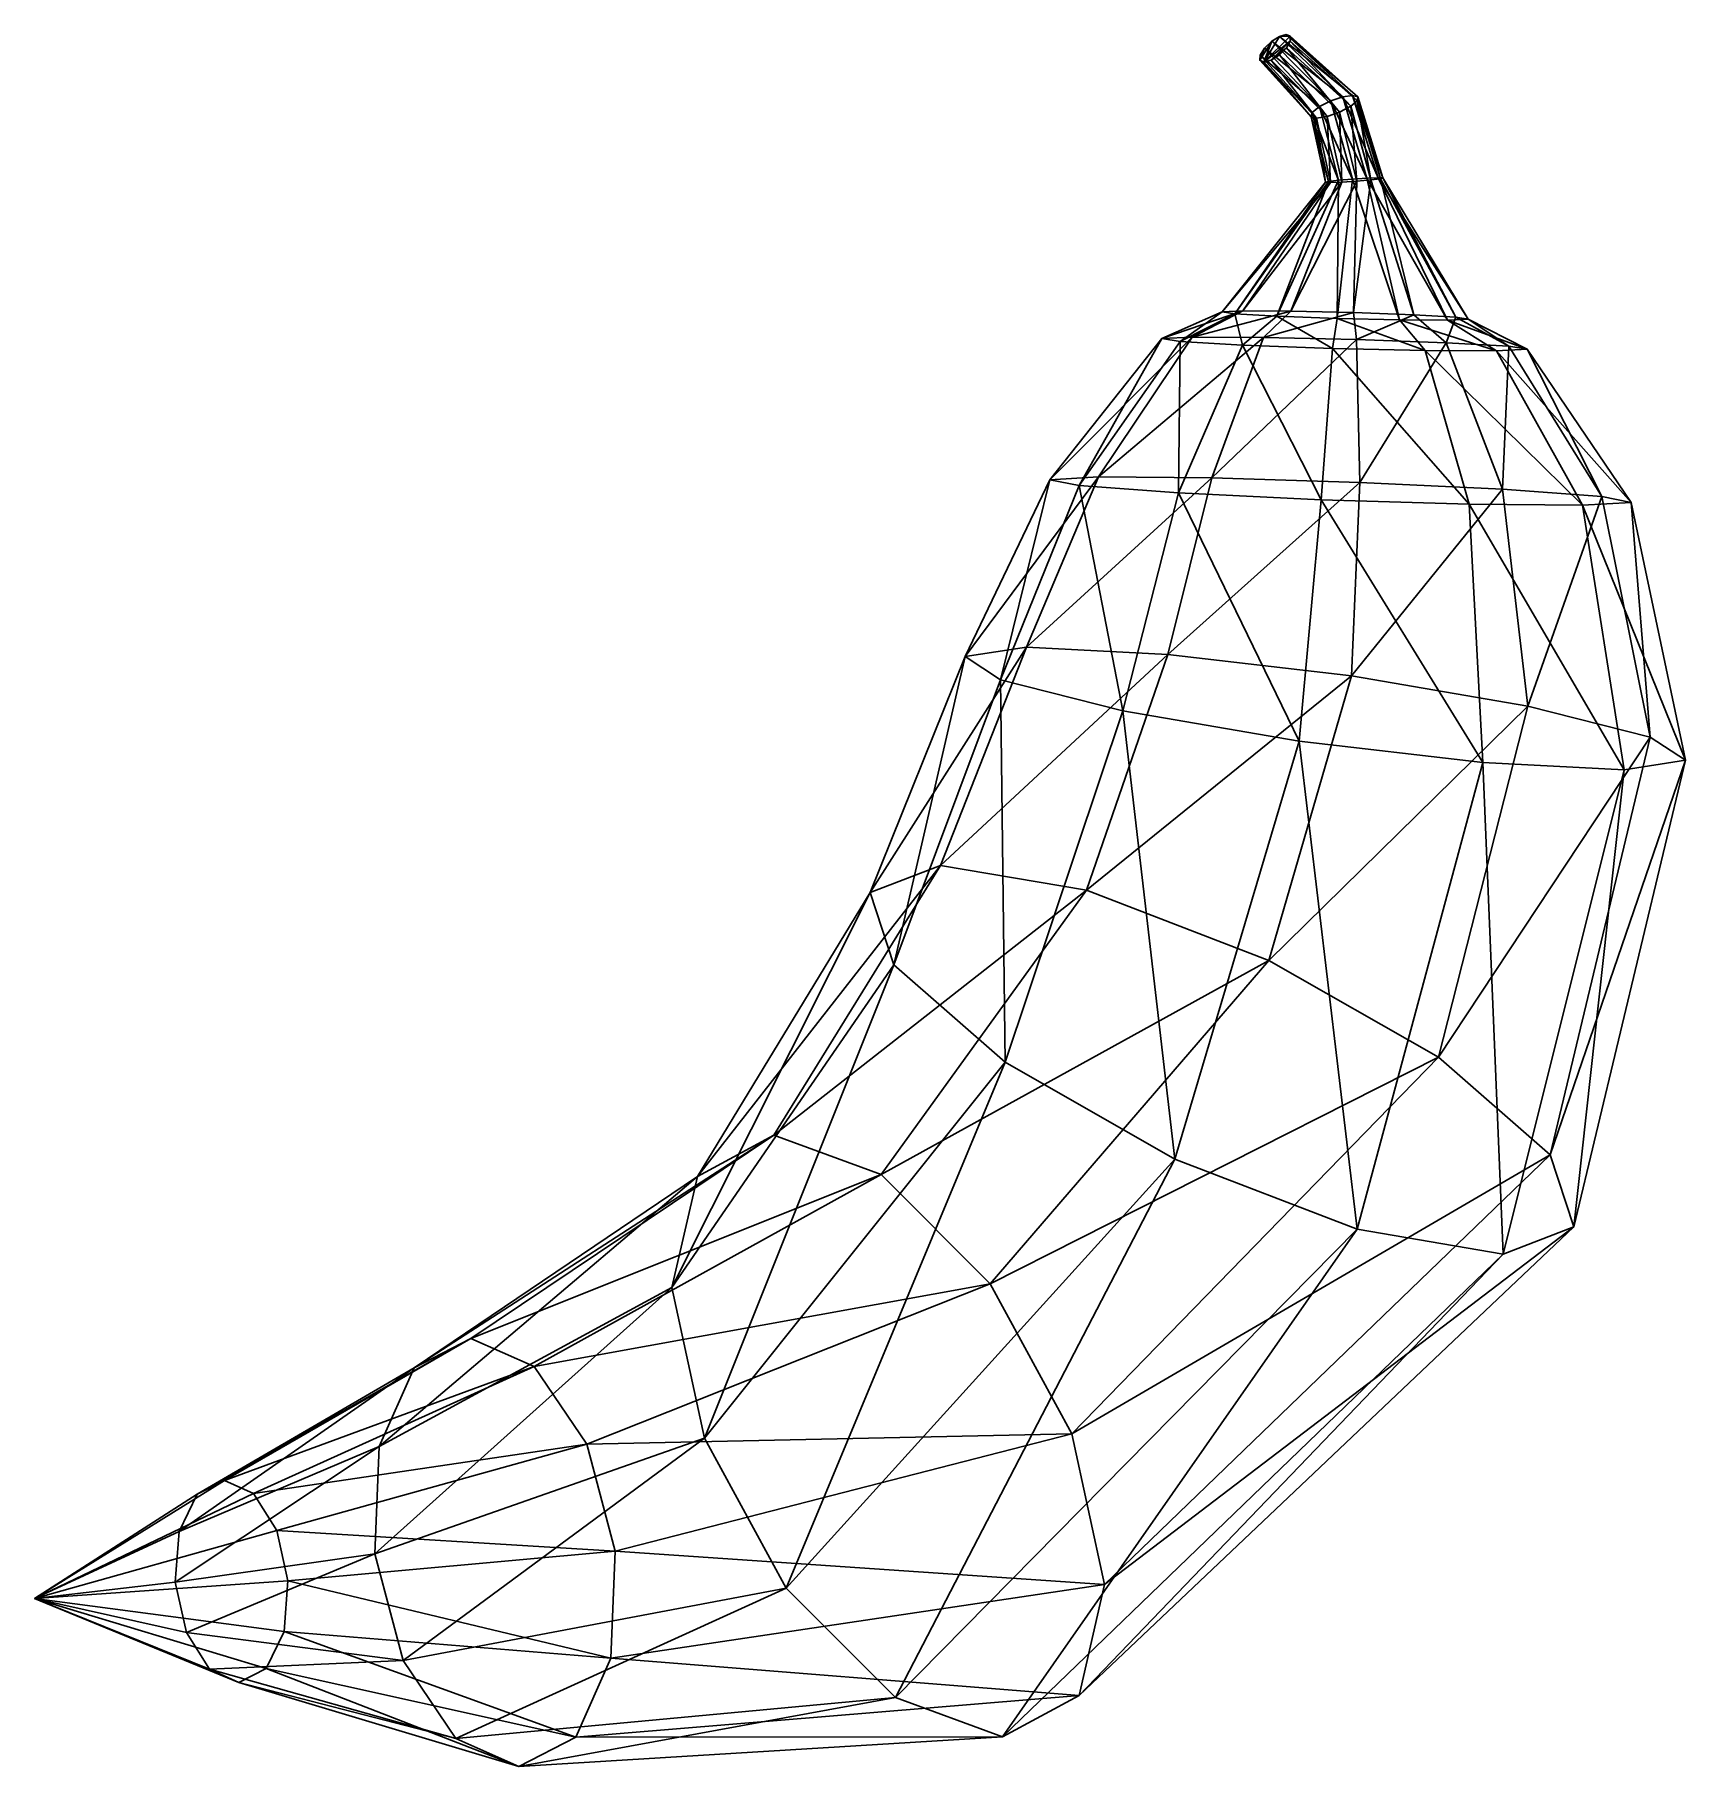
# Model space of a CAD drawing. Extents: x -77 to 70, y 45 to 199.
import ezdxf

# ---------------------------------------------------------------- set-up
doc = ezdxf.new("R2010")
doc.units = 0
doc.layers.add('chilly', color=250, linetype='CONTINUOUS')

msp = doc.modelspace()

# ---------------------------------------------------------------- meshes
at = {"layer": 'chilly'}
mesh = msp.add_polyface(dxfattribs=at)
corners = [(37.71869, 191.726374, -39.297172), (32.743103, 196.730289, -36.457286), (33.482086, 197.207619, -36.187762), (36.299096, 191.710163, -41.419484), (31.739419, 196.718827, -37.957806), (32.097717, 196.547792, -37.110181), (37.05446, 192.603105, -43.379408), (32.163157, 197.811333, -39.261843), (31.769093, 197.188057, -38.748708), (34.434641, 198.853527, -37.676262), (40.453425, 193.48054, -41.227476), (40.396122, 193.131025, -40.09446), (38.834336, 192.118421, -38.954304), (34.102388, 197.833479, -36.362668), (36.78202, 191.57483, -40.205479), (34.44403, 198.432371, -36.911801), (33.496857, 198.842818, -39.078261), (34.089751, 199.000874, -38.461371), (32.796886, 198.41356, -39.374302), (39.812182, 192.634599, -39.256579), (39.114853, 193.465254, -43.228659), (39.986544, 193.600866, -42.364432), (38.048289, 193.104212, -43.604502), (36.405395, 192.090682, -42.585601)]
mesh.append_faces([[corners[k] for k in face] for face in [(0, 1, 2), (3, 4, 5), (6, 7, 8), (9, 10, 11), (12, 2, 13), (14, 5, 1), (1, 15, 13), (5, 9, 15), (16, 17, 9), (5, 4, 18), (4, 8, 7), (19, 13, 15), (10, 9, 17), (20, 16, 18), (21, 17, 16), (22, 18, 7), (23, 8, 4), (0, 2, 12), (6, 8, 23), (9, 11, 15), (12, 13, 19), (14, 1, 0), (1, 13, 2), (5, 15, 1), (16, 9, 5), (5, 18, 16), (4, 7, 18), (19, 15, 11), (10, 17, 21), (20, 18, 22), (21, 16, 20), (22, 7, 6), (23, 4, 3)]])
mesh = msp.add_polyface(dxfattribs=at)
corners = [(41.60725, 186.093095, -40.272216), (39.812182, 192.634599, -39.256579), (40.396122, 193.131025, -40.09446), (49.144764, 173.904007, -36.935355), (42.448787, 186.195155, -41.279784), (42.674832, 186.264292, -42.57294), (40.051635, 174.308947, -30.85614), (40.359185, 185.984576, -39.827882), (39.986544, 193.600866, -42.364432), (42.239303, 186.283446, -43.815385), (48.421221, 173.641352, -47.853841), (41.257433, 186.248105, -44.69197), (30.234963, 174.451231, -35.69541), (38.010303, 185.861614, -40.983424), (39.037059, 185.899287, -40.084291), (38.048289, 193.104212, -43.604502), (39.976458, 186.16692, -44.975947), (39.114853, 193.465254, -43.228659), (37.05446, 192.603105, -43.379408), (38.724668, 186.060176, -44.581713), (37.838262, 185.955787, -43.596693), (36.405395, 192.090682, -42.585601), (36.299096, 191.710163, -41.419484), (38.834336, 192.118421, -38.954304), (36.78202, 191.57483, -40.205479), (37.571057, 185.882545, -42.275984), (40.453425, 193.48054, -41.227476), (37.71869, 191.726374, -39.297172), (32.097717, 196.547792, -37.110181), (45.413488, 174.115788, -32.676881), (50.245671, 173.730352, -42.490508), (34.495909, 174.431728, -31.960998), (28.410513, 174.362232, -41.058743)]
mesh.append_faces([[corners[k] for k in face] for face in [(0, 1, 2), (3, 4, 5), (6, 7, 0), (8, 9, 5), (10, 9, 11), (12, 13, 14), (15, 16, 11), (17, 11, 9), (18, 19, 16), (20, 21, 22), (23, 7, 14), (24, 13, 25), (21, 20, 19), (26, 5, 4), (1, 0, 7), (27, 14, 13), (0, 2, 4), (8, 5, 26), (15, 11, 17), (22, 28, 24), (4, 29, 0), (9, 30, 5), (7, 31, 14), (17, 9, 8), (13, 32, 25), (18, 16, 15), (20, 22, 25), (23, 14, 27), (24, 25, 22), (21, 19, 18), (26, 4, 2), (1, 7, 23), (27, 13, 24)]])
mesh = msp.add_polyface(dxfattribs=at)
corners = [(49.144764, 173.904007, -36.935355), (53.851988, 171.303903, -34.51542), (48.305309, 171.618723, -28.185041), (62.121291, 157.953546, -29.918481), (53.299042, 158.603621, -19.848604), (50.245671, 173.730352, -42.490508), (55.488527, 171.045758, -42.77336), (64.722194, 157.433606, -43.057053), (48.421221, 173.641352, -47.853841), (52.776415, 170.913457, -50.746151), (60.40484, 157.183119, -55.74385), (44.160275, 173.660856, -51.588253), (46.442362, 170.94245, -56.297493), (50.326062, 157.269201, -64.579455), (38.604549, 173.783637, -52.693111), (38.183571, 171.124968, -57.939905), (37.186459, 157.668788, -67.196375), (45.413488, 174.115788, -32.676881), (40.334717, 171.905861, -25.478442), (40.619361, 159.209644, -15.545638), (39.976458, 186.16692, -44.975947), (38.724668, 186.060176, -44.581713), (42.448787, 186.195155, -41.279784), (42.239303, 186.283446, -43.815385), (40.359185, 185.984576, -39.827882), (40.051635, 174.308947, -30.85614), (34.495909, 174.431728, -31.960998), (42.674832, 186.264292, -42.57294), (41.60725, 186.093095, -40.272216), (41.257433, 186.248105, -44.69197)]
mesh.append_faces([[corners[k] for k in face] for face in [(0, 1, 2), (1, 3, 4), (5, 6, 1), (6, 7, 3), (8, 9, 6), (9, 10, 7), (11, 12, 9), (12, 13, 10), (14, 15, 12), (15, 16, 13), (17, 2, 18), (2, 4, 19), (14, 20, 21), (22, 0, 17), (23, 8, 5), (24, 25, 26), (20, 14, 11), (0, 2, 17), (1, 4, 2), (5, 1, 0), (6, 3, 1), (8, 6, 5), (9, 7, 6), (11, 9, 8), (12, 10, 9), (14, 12, 11), (15, 13, 12), (17, 18, 25), (2, 19, 18), (0, 27, 5), (25, 28, 17), (8, 29, 11), (20, 11, 29)]])
mesh = msp.add_polyface(dxfattribs=at)
corners = [(33.242696, 173.976796, -50.872371), (30.212978, 171.412106, -55.233307), (38.183571, 171.124968, -57.939905), (24.506778, 158.274811, -62.893408), (37.186459, 157.668788, -67.196375), (29.51142, 174.188576, -46.613896), (24.666299, 171.726926, -48.902928), (15.684529, 158.924885, -52.823531), (28.410513, 174.362232, -41.058743), (23.02976, 171.985071, -40.644988), (13.083626, 159.444825, -39.684959), (30.234963, 174.451231, -35.69541), (25.741872, 172.117372, -32.672196), (17.40098, 159.695313, -26.998163), (34.495909, 174.431728, -31.960998), (32.075926, 172.088379, -27.120855), (27.479758, 159.609231, -18.162558), (40.051635, 174.308947, -30.85614), (40.334717, 171.905861, -25.478442), (40.619361, 159.209644, -15.545638), (37.838262, 185.955787, -43.596693), (37.571057, 185.882545, -42.275984), (38.010303, 185.861614, -40.983424), (38.604549, 173.783637, -52.693111), (11.025742, 144.559076, -22.618203), (39.037059, 185.899287, -40.084291), (38.724668, 186.060176, -44.581713)]
mesh.append_faces([[corners[k] for k in face] for face in [(0, 1, 2), (1, 3, 4), (5, 6, 1), (6, 7, 3), (8, 9, 6), (9, 10, 7), (11, 12, 9), (12, 13, 10), (14, 15, 12), (15, 16, 13), (17, 18, 15), (18, 19, 16), (5, 20, 21), (22, 11, 8), (20, 5, 0), (0, 2, 23), (1, 4, 2), (5, 1, 0), (6, 3, 1), (8, 6, 5), (9, 7, 6), (11, 9, 8), (12, 10, 9), (14, 12, 11), (15, 13, 12), (16, 24, 13), (17, 15, 14), (18, 16, 15), (11, 25, 14), (23, 26, 0), (5, 21, 8), (20, 0, 26)]])
mesh = msp.add_polyface(dxfattribs=at)
corners = [(62.121291, 157.953546, -29.918481), (66.410549, 136.582644, -25.885568), (55.553215, 139.328296, -13.427968), (64.722194, 157.433606, -43.057053), (69.537756, 134.517632, -42.212491), (60.40484, 157.183119, -55.74385), (64.096904, 133.686578, -58.033951), (50.326062, 157.269201, -64.579455), (51.545864, 134.312162, -69.1106), (37.186459, 157.668788, -67.196375), (35.247678, 136.226761, -72.47446), (24.506778, 158.274811, -62.893408), (19.569431, 138.917358, -67.224186), (15.684529, 158.924885, -52.823531), (8.712097, 141.66301, -54.766586), (13.083626, 159.444825, -39.684959), (5.58489, 143.728022, -38.439663), (-2.880253, 122.75879, -33.963974), (-0.777242, 116.357452, -50.558582), (17.40098, 159.695313, -26.998163), (11.025742, 144.559076, -22.618203), (3.391068, 125.182252, -17.363426), (27.479758, 159.609231, -18.162558), (23.576782, 143.933491, -11.541554), (16.356325, 122.978473, -5.205043), (40.619361, 159.209644, -15.545638), (39.874968, 142.018893, -8.177695), (53.299042, 158.603621, -19.848604), (47.609755, 108.132838, -5.182878), (9.1366, 107.693471, -62.700739), (32.541488, 116.737955, -0.746653)]
mesh.append_faces([[corners[k] for k in face] for face in [(0, 1, 2), (3, 4, 1), (5, 6, 4), (7, 8, 6), (9, 10, 8), (11, 12, 10), (13, 14, 12), (15, 16, 14), (16, 17, 18), (19, 20, 16), (20, 21, 17), (22, 23, 20), (23, 24, 21), (25, 26, 23), (27, 2, 26), (0, 2, 27), (1, 28, 2), (3, 1, 0), (5, 4, 3), (7, 6, 5), (9, 8, 7), (11, 10, 9), (13, 12, 11), (14, 29, 12), (15, 14, 13), (16, 18, 14), (19, 16, 15), (20, 17, 16), (23, 21, 20), (25, 23, 22), (26, 24, 23), (27, 26, 25), (2, 30, 26)]])
mesh = msp.add_polyface(dxfattribs=at)
corners = [(66.410549, 136.582644, -25.885568), (57.523597, 99.468858, -17.325036), (47.609755, 108.132838, -5.182878), (17.937921, 61.279388, 3.963926), (15.046403, 74.667613, 10.524878), (69.537756, 134.517632, -42.212491), (59.626608, 93.06752, -33.919644), (15.683927, 51.428612, -7.373326), (64.096904, 133.686578, -58.033951), (53.355287, 90.644058, -50.520192), (8.888376, 47.754794, -20.449071), (51.545864, 134.312162, -69.1106), (40.39003, 92.847836, -62.678575), (-0.62787, 51.24233, -31.759672), (35.247678, 136.226761, -72.47446), (24.204867, 99.088355, -67.136965), (-10.31494, 60.956737, -38.274464), (19.569431, 138.917358, -67.224186), (9.1366, 107.693471, -62.700739), (8.712097, 141.66301, -54.766586), (-0.777242, 116.357452, -50.558582), (16.356325, 122.978473, -5.205043), (-1.902918, 97.720331, 4.036736), (-11.419164, 101.207867, -7.273866), (39.874968, 142.018893, -8.177695), (32.541488, 116.737955, -0.746653), (7.784151, 88.005924, 10.551528), (55.553215, 139.328296, -13.427968), (-25.528654, 64.256478, 25.515866), (-25.891441, 54.733523, 22.740513), (3.391068, 125.182252, -17.363426)]
mesh.append_faces([[corners[k] for k in face] for face in [(0, 1, 2), (1, 3, 4), (5, 6, 1), (6, 7, 3), (8, 9, 6), (9, 10, 7), (11, 12, 9), (12, 13, 10), (14, 15, 12), (15, 16, 13), (17, 18, 15), (19, 20, 18), (21, 22, 23), (24, 25, 21), (25, 26, 22), (27, 2, 25), (2, 4, 26), (1, 4, 2), (3, 28, 4), (5, 1, 0), (6, 3, 1), (7, 29, 3), (8, 6, 5), (9, 7, 6), (11, 9, 8), (12, 10, 9), (14, 12, 11), (15, 13, 12), (17, 15, 14), (18, 16, 15), (21, 23, 30), (25, 22, 21), (2, 26, 25)]])
mesh = msp.add_polyface(dxfattribs=at)
corners = [(9.1366, 107.693471, -62.700739), (-17.577191, 74.295048, -38.247814), (-10.31494, 60.956737, -38.274464), (-0.777242, 116.357452, -50.558582), (-20.46871, 87.683273, -31.686862), (-46.487366, 73.53594, -3.584697), (-46.850154, 64.012984, -6.36005), (-64.243806, 65.995837, 18.940479), (-64.594703, 61.497787, 17.757138), (-2.880253, 122.75879, -33.963974), (-18.214715, 97.534049, -20.34961), (-43.365248, 80.539849, 2.717566), (-62.644586, 69.303969, 21.813569), (3.391068, 125.182252, -17.363426), (-11.419164, 101.207867, -7.273866), (-38.320368, 83.14802, 10.858052), (-60.225552, 70.535769, 25.606565), (-77.076251, 60.024788, 36.958131), (-1.902918, 97.720331, 4.036736), (-32.704498, 80.661596, 18.655524), (-57.634883, 69.36118, 29.303139), (7.784151, 88.005924, 10.551528), (-28.022405, 73.746811, 24.020657), (-55.566746, 66.09493, 31.912795), (15.046403, 74.667613, 10.524878), (-25.528654, 64.256478, 25.515866)]
mesh.append_faces([[corners[k] for k in face] for face in [(0, 1, 2), (3, 4, 1), (4, 5, 6), (5, 7, 8), (9, 10, 4), (10, 11, 5), (11, 12, 7), (13, 14, 10), (14, 15, 11), (15, 16, 12), (16, 17, 12), (18, 19, 15), (19, 20, 16), (20, 17, 16), (21, 22, 19), (22, 23, 20), (23, 17, 20), (24, 25, 22), (3, 1, 0), (4, 6, 1), (5, 8, 6), (9, 4, 3), (10, 5, 4), (11, 7, 5), (13, 10, 9), (14, 11, 10), (15, 12, 11), (18, 15, 14), (19, 16, 15), (21, 19, 18), (22, 20, 19), (24, 22, 21), (25, 23, 22)]])
mesh = msp.add_polyface(dxfattribs=at)
corners = [(17.937921, 61.279388, 3.963926), (-25.891441, 54.733523, 22.740513), (-25.528654, 64.256478, 25.515866), (-54.926193, 57.114159, 31.552938), (-54.575296, 61.612209, 32.736278), (-77.076251, 60.024788, 36.958131), (15.683927, 51.428612, -7.373326), (-29.013559, 47.729613, 16.438251), (-56.525413, 53.806027, 28.679848), (8.888376, 47.754794, -20.449071), (-34.058439, 45.121442, 8.297765), (-58.944447, 52.574227, 24.886851), (-0.62787, 51.24233, -31.759672), (-39.67431, 47.607867, 0.500293), (-61.535116, 53.748816, 21.190278), (-10.31494, 60.956737, -38.274464), (-44.356402, 54.522651, -4.86484), (-63.603253, 57.015066, 18.580621), (-17.577191, 74.295048, -38.247814), (-46.850154, 64.012984, -6.36005), (-64.594703, 61.497787, 17.757138), (-64.243806, 65.995837, 18.940479), (-62.644586, 69.303969, 21.813569), (-55.566746, 66.09493, 31.912795)]
mesh.append_faces([[corners[k] for k in face] for face in [(0, 1, 2), (1, 3, 4), (3, 5, 4), (6, 7, 1), (7, 8, 3), (8, 5, 3), (9, 10, 7), (10, 11, 8), (11, 5, 8), (12, 13, 10), (13, 14, 11), (14, 5, 11), (15, 16, 13), (16, 17, 14), (17, 5, 14), (18, 19, 16), (19, 20, 17), (20, 5, 17), (21, 5, 20), (22, 5, 21), (2, 4, 23), (4, 5, 23), (1, 4, 2), (7, 3, 1), (9, 7, 6), (10, 8, 7), (12, 10, 9), (13, 11, 10), (15, 13, 12), (16, 14, 13), (18, 16, 15), (19, 17, 16)]])

doc.saveas('drawing.dxf')
